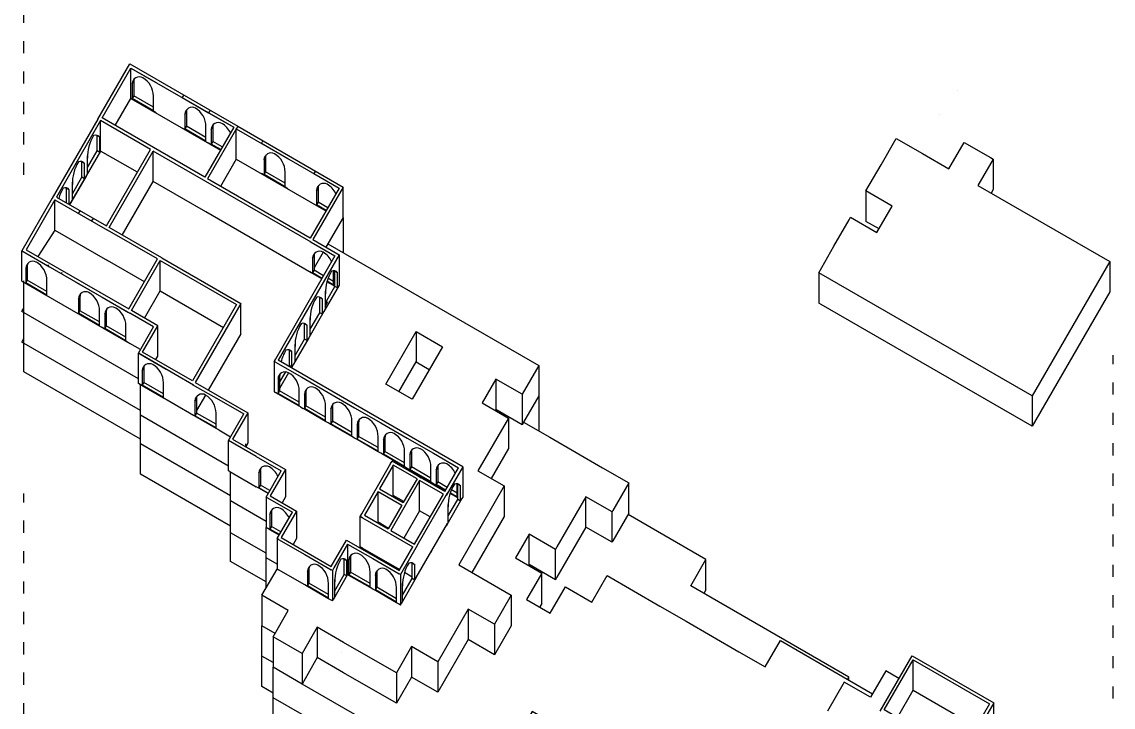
# Model space of a CAD drawing. Header units: metres. Extents: x 1950 to 2882, y 2050 to 2715.
# Drawn here: x 1985.5 to 2093.1, y 2409 to 2476.6 of the extents above; entities that cross this region are included whole.
import ezdxf

# ---------------------------------------------------------------- set-up
doc = ezdxf.new("R2010")
doc.units = ezdxf.units.M
doc.linetypes.add('ACAD_ISO03W100', pattern=[30, 12, -18])
for name, color, linetype in [('BRICK WALLS', 250, 'Continuous'), ('CONTEXT', 250, 'Continuous'), ('OUTLINE', 250, 'Continuous'), ('PILARS', 250, 'Continuous')]:
    doc.layers.add(name, color=color, linetype=linetype)
doc.layers.add('lineass', color=250, linetype='ACAD_ISO03W100', transparency=0.5)

msp = doc.modelspace()

# ---------------------------------------------------------------- linework, layer by layer
at = {"layer": 'BRICK WALLS'}
for p, q in [((1996.22, 2469.06), (1996.22, 2472.06)), ((1996.22, 2472.06), (1998.69, 2470.64)), ((1996.35, 2470.49), (1996.5, 2470.75)), ((1996.35, 2470.49), (1996.35, 2469.05)), ((1996.5, 2470.75), (1996.5, 2469.31)), ((1996.35, 2468.99), (1996.22, 2469.06)), ((1996.5, 2469.31), (1996.35, 2469.05)), ((1998.43, 2467.85), (1996.35, 2469.05)), ((1998.43, 2467.79), (1996.35, 2468.99)), ((1998.43, 2468.19), (1996.5, 2469.31)), ((1998.43, 2467.85), (1998.43, 2469.29)), ((2001.43, 2469.4), (2001.28, 2469.14)), ((2001.28, 2469.14), (2003.88, 2467.64)), ((2004.03, 2467.9), (2003.88, 2467.64)), ((1993.22, 2463.87), (1993.22, 2466.87)), ((1998.69, 2467.64), (1998.43, 2467.79)), ((2001.54, 2467.49), (2001.69, 2467.75)), ((2001.54, 2467.49), (2001.54, 2466.05)), ((2001.69, 2467.75), (2001.69, 2466.31)), ((2003.88, 2467.64), (2006.35, 2466.21)), ((2001.54, 2465.99), (2001.28, 2466.14)), ((2001.69, 2466.31), (2001.54, 2466.05)), ((2003.62, 2464.85), (2001.54, 2466.05)), ((2003.62, 2464.79), (2001.54, 2465.99)), ((2003.62, 2465.19), (2001.69, 2466.31)), ((2003.62, 2464.85), (2003.62, 2466.29)), ((2004.14, 2465.99), (2004.29, 2466.25)), ((2004.14, 2465.99), (2004.14, 2464.55)), ((2004.29, 2466.25), (2004.29, 2464.81)), ((2006.61, 2463.06), (2006.61, 2466.06)), ((1992.88, 2463.89), (1992.88, 2465.39)), ((1993.14, 2465.24), (1992.88, 2465.39)), ((1993.14, 2463.74), (1993.14, 2465.24)), ((2003.88, 2464.64), (2003.62, 2464.79)), ((2004.14, 2464.49), (2003.88, 2464.64)), ((2004.29, 2464.81), (2004.14, 2464.55)), ((2005.23, 2464.27), (2004.29, 2464.81)), ((2009.23, 2464.9), (2009.08, 2464.64)), ((2009.08, 2464.64), (2011.68, 2463.14)), ((1993.14, 2463.74), (1992.88, 2463.89)), ((1998.41, 2460.87), (1998.41, 2463.87)), ((2005.08, 2464.01), (2004.14, 2464.55)), ((2005.05, 2463.96), (2004.14, 2464.49)), ((1991.38, 2461.29), (1991.38, 2462.79)), ((1991.64, 2462.64), (1991.38, 2462.79)), ((1991.64, 2461.14), (1991.64, 2462.64)), ((1991.94, 2461.66), (1991.94, 2463.4)), ((2009.34, 2462.99), (2009.49, 2463.25)), ((2009.34, 2462.99), (2009.34, 2461.55)), ((2009.49, 2463.25), (2009.49, 2461.81)), ((2009.34, 2461.49), (2009.08, 2461.64)), ((2009.49, 2461.81), (2009.34, 2461.55)), ((2011.42, 2460.35), (2009.34, 2461.55)), ((2011.42, 2460.29), (2009.34, 2461.49)), ((2011.42, 2460.69), (2009.49, 2461.81)), ((2011.42, 2460.35), (2011.42, 2461.79)), ((2014.42, 2461.9), (2014.27, 2461.64)), ((2014.27, 2461.64), (2016.74, 2460.21)), ((1990.44, 2459.06), (1990.44, 2460.8)), ((1991.64, 2461.14), (1991.38, 2461.29)), ((2011.68, 2460.14), (2011.42, 2460.29)), ((2017.15, 2457.32), (2017.15, 2460.32)), ((1989.88, 2458.75), (1989.88, 2460.19)), ((1990.14, 2460.04), (1989.88, 2460.19)), ((1990.14, 2458.6), (1990.14, 2460.04)), ((2014.53, 2459.99), (2014.68, 2460.25)), ((2014.53, 2459.99), (2014.53, 2458.55)), ((2014.68, 2460.25), (2014.68, 2458.81)), ((1988.72, 2456.07), (1988.72, 2459.07)), ((2014.53, 2458.49), (2014.27, 2458.64)), ((2014.68, 2458.81), (2014.53, 2458.55)), ((2015.47, 2458.01), (2014.53, 2458.55)), ((2015.44, 2457.96), (2014.53, 2458.49)), ((2015.62, 2458.27), (2014.68, 2458.81)), ((1988.72, 2456.07), (1987.03, 2453.46)), ((2013.87, 2454.94), (2016.34, 2453.52)), ((1985.46, 2451.03), (1985.46, 2454.03)), ((1985.59, 2453.95), (1988.19, 2452.45)), ((1999.11, 2450.07), (1999.11, 2453.07)), ((2014.13, 2453.29), (2014.28, 2453.55)), ((2014.13, 2453.29), (2014.13, 2451.85)), ((2014.28, 2453.55), (2014.28, 2452.11)), ((1985.85, 2452.3), (1986, 2452.56)), ((1985.85, 2452.3), (1985.85, 2450.86)), ((1986, 2452.56), (1986, 2451.12)), ((2014.13, 2451.79), (2013.87, 2451.94)), ((2014.28, 2452.11), (2014.13, 2451.85)), ((2015.07, 2451.31), (2014.13, 2451.85)), ((2015.04, 2451.27), (2014.13, 2451.79)), ((2015.22, 2451.57), (2014.28, 2452.11)), ((2016.21, 2450.65), (2016.21, 2452.07)), ((2016.34, 2450.52), (2016.34, 2452.02)), ((2016.6, 2451.87), (2016.34, 2452.02)), ((2016.6, 2450.37), (2016.6, 2451.87)), ((1985.85, 2450.8), (1985.59, 2450.95)), ((1986, 2451.12), (1985.85, 2450.86)), ((1987.93, 2449.66), (1985.85, 2450.86)), ((1987.93, 2449.6), (1985.85, 2450.8)), ((1987.93, 2450.01), (1986, 2451.12)), ((1987.93, 2449.66), (1987.93, 2451.1)), ((1990.78, 2450.95), (1993.38, 2449.45)), ((2016.21, 2450.59), (2015.54, 2450.98)), ((2016.21, 2450.65), (2015.56, 2451.03)), ((2016.21, 2451), (2015.65, 2451.32)), ((2016.34, 2450.52), (2016.21, 2450.59)), ((1988.19, 2449.45), (1987.93, 2449.6)), ((1991.04, 2449.3), (1991.19, 2449.56)), ((1991.19, 2449.56), (1991.19, 2448.12)), ((2015.4, 2448.29), (2015.4, 2450.03)), ((2016.6, 2450.37), (2016.34, 2450.52)), ((1991.04, 2449.3), (1991.04, 2447.86)), ((1993.38, 2449.45), (1995.98, 2447.95)), ((2007.05, 2445.83), (2007.05, 2448.83)), ((2014.84, 2447.92), (2014.84, 2449.42)), ((2015.1, 2449.27), (2014.84, 2449.42)), ((2015.1, 2447.77), (2015.1, 2449.27)), ((1991.04, 2447.8), (1990.78, 2447.95)), ((1991.19, 2448.12), (1991.04, 2447.86)), ((1993.12, 2446.66), (1991.04, 2447.86)), ((1993.12, 2446.6), (1991.04, 2447.8)), ((1993.12, 2447.01), (1991.19, 2448.12)), ((1993.12, 2446.66), (1993.12, 2448.1)), ((1993.64, 2447.8), (1993.79, 2448.06)), ((1993.64, 2447.8), (1993.64, 2446.36)), ((1993.79, 2448.06), (1993.79, 2446.62)), ((2013.9, 2445.69), (2013.9, 2447.43)), ((2015.1, 2447.77), (2014.84, 2447.92)), ((1993.38, 2446.45), (1993.12, 2446.6)), ((1993.64, 2446.3), (1993.38, 2446.45)), ((1993.79, 2446.62), (1993.64, 2446.36)), ((1995.72, 2445.16), (1993.64, 2446.36)), ((1995.72, 2445.1), (1993.64, 2446.3)), ((1995.72, 2445.51), (1993.79, 2446.62)), ((1995.72, 2445.16), (1995.72, 2446.6)), ((1998.86, 2443.64), (1998.86, 2446.64)), ((2013.34, 2445.32), (2013.34, 2446.82)), ((2013.6, 2446.67), (2013.34, 2446.82)), ((2013.6, 2445.17), (2013.6, 2446.67)), ((2013.6, 2445.17), (2013.34, 2445.32)), ((1995.98, 2444.95), (1995.72, 2445.1)), ((2011.84, 2442.72), (2011.84, 2444.22)), ((2012.1, 2444.07), (2011.84, 2444.22)), ((2012.4, 2443.09), (2012.4, 2444.83)), ((1996.95, 2440.93), (1996.95, 2443.93)), ((1997.08, 2443.85), (1999.68, 2442.35)), ((2010.34, 2443.12), (2010.49, 2443.38)), ((2010.34, 2443.12), (2010.34, 2440.12)), ((2010.47, 2443.05), (2010.34, 2443.12)), ((2010.47, 2443.05), (2013.07, 2441.55)), ((2028.94, 2432.73), (2010.75, 2443.23)), ((2012.1, 2442.57), (2012.1, 2444.07)), ((1997.34, 2442.2), (1997.49, 2442.46)), ((1997.34, 2442.2), (1997.34, 2440.76)), ((1997.49, 2442.46), (1997.49, 2441.02)), ((2012.1, 2442.57), (2011.84, 2442.72)), ((1997.49, 2441.02), (1997.34, 2440.76)), ((1999.42, 2439.91), (1997.49, 2441.02)), ((1999.42, 2439.56), (1999.42, 2441)), ((2002.55, 2441.04), (2007.75, 2438.04)), ((2010.73, 2441.4), (2010.88, 2441.66)), ((2010.73, 2441.4), (2010.73, 2439.96)), ((2010.88, 2441.66), (2010.88, 2440.22)), ((2010.9, 2440.49), (2010.9, 2441.85)), ((2013.07, 2441.55), (2015.67, 2440.05)), ((1997.34, 2440.7), (1997.08, 2440.85)), ((1999.42, 2439.56), (1997.34, 2440.76)), ((1999.42, 2439.5), (1997.34, 2440.7)), ((2002.27, 2440.85), (2004.87, 2439.35)), ((2010.34, 2440.12), (2010.47, 2440.05)), ((2010.73, 2439.9), (2010.47, 2440.05)), ((2010.88, 2440.22), (2010.73, 2439.96)), ((2012.81, 2438.76), (2010.73, 2439.96)), ((2012.81, 2438.7), (2010.73, 2439.9)), ((2012.81, 2439.11), (2010.88, 2440.22)), ((2012.81, 2438.76), (2012.81, 2440.2)), ((2013.33, 2439.9), (2013.48, 2440.16)), ((2013.33, 2439.9), (2013.33, 2438.46)), ((2013.48, 2440.16), (2013.48, 2438.72)), ((2015.67, 2440.05), (2018.26, 2438.55)), ((1999.68, 2439.35), (1999.42, 2439.5)), ((2002.53, 2439.2), (2002.68, 2439.46)), ((2002.53, 2439.2), (2002.53, 2437.76)), ((2002.68, 2439.46), (2002.68, 2438.02)), ((2004.87, 2439.35), (2007.34, 2437.93)), ((2002.53, 2437.7), (2002.27, 2437.85)), ((2002.68, 2438.02), (2002.53, 2437.76)), ((2004.61, 2436.56), (2002.53, 2437.76)), ((2004.61, 2436.5), (2002.53, 2437.7)), ((2004.61, 2436.91), (2002.68, 2438.02)), ((2004.61, 2436.56), (2004.61, 2438)), ((2005.84, 2435.33), (2007.34, 2437.93)), ((2007.75, 2438.04), (2006.25, 2435.44)), ((2007.75, 2438.04), (2007.75, 2435.04)), ((2012.94, 2438.62), (2012.81, 2438.7)), ((2012.94, 2438.62), (2013.2, 2438.47)), ((2013.33, 2438.4), (2013.2, 2438.47)), ((2013.48, 2438.72), (2013.33, 2438.46)), ((2015.41, 2437.26), (2013.33, 2438.46)), ((2015.41, 2437.2), (2013.33, 2438.4)), ((2015.41, 2437.61), (2013.48, 2438.72)), ((2015.41, 2437.26), (2015.41, 2438.7)), ((2015.93, 2438.4), (2016.08, 2438.66)), ((2015.93, 2438.4), (2015.93, 2436.96)), ((2016.08, 2438.66), (2016.08, 2437.22)), ((2018.26, 2438.55), (2020.86, 2437.05)), ((2015.67, 2437.05), (2015.41, 2437.2)), ((2015.93, 2436.9), (2015.67, 2437.05)), ((2016.08, 2437.22), (2015.93, 2436.96)), ((2018.01, 2435.76), (2015.93, 2436.96)), ((2018.01, 2435.7), (2015.93, 2436.9)), ((2018.01, 2436.11), (2016.08, 2437.22)), ((2018.01, 2435.76), (2018.01, 2437.2)), ((2018.52, 2436.9), (2018.67, 2437.16)), ((2018.52, 2436.9), (2018.52, 2435.46)), ((2018.67, 2437.16), (2018.67, 2435.72)), ((2020.86, 2437.05), (2023.46, 2435.55)), ((2004.87, 2436.35), (2004.61, 2436.5)), ((2004.87, 2436.35), (2006.04, 2435.68)), ((2018.26, 2435.55), (2018.01, 2435.7)), ((2018.52, 2435.4), (2018.26, 2435.55)), ((2018.67, 2435.72), (2018.52, 2435.46)), ((2020.6, 2434.61), (2018.67, 2435.72)), ((2020.6, 2434.26), (2020.6, 2435.7)), ((2021.12, 2435.4), (2021.27, 2435.66)), ((2021.27, 2435.66), (2021.27, 2434.22)), ((2023.46, 2435.55), (2026.06, 2434.05)), ((2005.84, 2432.33), (2005.84, 2435.33)), ((2008.57, 2433.75), (2005.84, 2435.33)), ((2006.25, 2435.44), (2011.45, 2432.44)), ((2007.75, 2435.04), (2007.55, 2434.69)), ((2020.6, 2434.26), (2018.52, 2435.46)), ((2020.6, 2434.2), (2018.52, 2435.4)), ((2021.12, 2435.4), (2021.12, 2433.96)), ((2008.57, 2433.75), (2011.04, 2432.33)), ((2020.86, 2434.05), (2020.6, 2434.2)), ((2021.12, 2433.9), (2020.86, 2434.05)), ((2021.27, 2434.22), (2021.12, 2433.96)), ((2023.2, 2432.76), (2021.12, 2433.96)), ((2023.2, 2432.7), (2021.12, 2433.9)), ((2023.2, 2433.11), (2021.27, 2434.22)), ((2023.2, 2432.76), (2023.2, 2434.2)), ((2023.72, 2433.9), (2023.87, 2434.16)), ((2023.72, 2433.9), (2023.72, 2432.46)), ((2023.87, 2434.16), (2023.87, 2432.72)), ((2026.06, 2434.05), (2028.53, 2432.62)), ((2005.97, 2432.25), (2005.84, 2432.33)), ((2008.83, 2432.1), (2008.98, 2432.36)), ((2008.98, 2432.36), (2008.98, 2430.92)), ((2009.54, 2429.73), (2011.04, 2432.33)), ((2011.45, 2432.44), (2009.95, 2429.84)), ((2011.45, 2432.44), (2011.45, 2429.74)), ((2022.09, 2429.88), (2022.09, 2432.88)), ((2023.46, 2432.55), (2023.2, 2432.7)), ((2023.72, 2432.4), (2023.46, 2432.55)), ((2023.87, 2432.72), (2023.72, 2432.46)), ((2025.8, 2431.26), (2023.72, 2432.46)), ((2025.8, 2431.2), (2023.72, 2432.4)), ((2025.8, 2431.61), (2023.87, 2432.72)), ((2025.8, 2431.26), (2025.8, 2432.7)), ((2026.32, 2432.4), (2026.47, 2432.66)), ((2026.32, 2432.4), (2026.32, 2430.96)), ((2026.47, 2432.66), (2026.47, 2431.22)), ((2027.18, 2430.29), (2028.53, 2432.62)), ((2028.94, 2432.73), (2027.29, 2429.88)), ((2028.94, 2432.73), (2028.94, 2429.73)), ((2005.97, 2432.25), (2008.57, 2430.75)), ((2008.83, 2432.1), (2008.83, 2430.66)), ((2024.69, 2428.38), (2024.69, 2431.38)), ((2026.06, 2431.05), (2025.8, 2431.2)), ((2026.47, 2431.22), (2026.32, 2430.96)), ((2027.4, 2430.68), (2026.47, 2431.22)), ((2008.83, 2430.6), (2008.57, 2430.75)), ((2008.98, 2430.92), (2008.83, 2430.66)), ((2009.76, 2430.12), (2008.83, 2430.66)), ((2009.74, 2430.08), (2008.83, 2430.6)), ((2009.91, 2430.38), (2008.98, 2430.92)), ((2020.59, 2427.28), (2020.59, 2430.28)), ((2026.32, 2430.9), (2026.06, 2431.05)), ((2027.25, 2430.42), (2026.32, 2430.96)), ((2027.23, 2430.37), (2026.32, 2430.9)), ((2028.4, 2429.76), (2027.71, 2430.15)), ((2028.4, 2430.11), (2027.82, 2430.44)), ((2028.4, 2429.76), (2028.4, 2431.04)), ((2028.45, 2429.49), (2028.45, 2430.99)), ((2028.71, 2430.84), (2028.45, 2430.99)), ((2028.66, 2430.91), (2028.66, 2430.88)), ((2028.71, 2429.34), (2028.71, 2430.84)), ((2009.54, 2429.73), (2009.54, 2426.73)), ((2009.54, 2429.73), (2009.67, 2429.66)), ((2009.67, 2429.66), (2012.14, 2428.23)), ((2009.95, 2429.84), (2012.54, 2428.34)), ((2011.45, 2429.74), (2011.12, 2429.17)), ((2028.4, 2429.7), (2027.7, 2430.1)), ((2028.45, 2429.67), (2028.4, 2429.7)), ((2028.71, 2429.34), (2028.45, 2429.49)), ((2028.94, 2429.73), (2028.86, 2429.6)), ((2009.93, 2428.01), (2010.08, 2428.27)), ((2009.93, 2428.01), (2009.93, 2426.57)), ((2010.08, 2428.27), (2010.08, 2426.83)), ((2010.64, 2425.63), (2012.14, 2428.23)), ((2012.54, 2428.34), (2011.04, 2425.74)), ((2012.54, 2428.34), (2012.54, 2425.64)), ((2027.51, 2427.27), (2027.51, 2429.01)), ((2018.83, 2424.83), (2018.83, 2427.83)), ((2027.36, 2427.01), (2027.29, 2426.88)), ((2009.54, 2426.73), (2009.67, 2426.66)), ((2009.93, 2426.51), (2009.67, 2426.66)), ((2010.08, 2426.83), (2009.93, 2426.57)), ((2010.86, 2426.03), (2009.93, 2426.57)), ((2010.84, 2425.98), (2009.93, 2426.51)), ((2011.01, 2426.29), (2010.08, 2426.83)), ((2010.64, 2425.63), (2010.64, 2422.63)), ((2010.76, 2425.56), (2010.64, 2425.63)), ((2010.76, 2425.56), (2013.36, 2424.06)), ((2011.04, 2425.74), (2015.98, 2422.89)), ((2012.54, 2425.64), (2012.21, 2425.07)), ((2015.98, 2422.89), (2017.48, 2425.49)), ((2017.59, 2425.08), (2016.24, 2422.74)), ((2017.48, 2425.49), (2022.68, 2422.49)), ((2017.59, 2425.08), (2020.06, 2423.66)), ((2017.59, 2425.08), (2017.59, 2422.08)), ((2022.68, 2422.49), (2024.03, 2424.83)), ((2024.44, 2424.94), (2022.79, 2422.08)), ((2013.36, 2424.06), (2015.96, 2422.56)), ((2017.72, 2423.51), (2017.87, 2423.77)), ((2017.87, 2423.77), (2017.87, 2422.33)), ((2010.64, 2422.63), (2010.76, 2422.56)), ((2013.62, 2422.41), (2013.77, 2422.67)), ((2013.77, 2422.67), (2013.77, 2421.23)), ((2016.24, 2422.74), (2016.09, 2422.48)), ((2017.26, 2422.1), (2017.26, 2423.6)), ((2017.52, 2423.45), (2017.26, 2423.6)), ((2017.52, 2421.95), (2017.52, 2423.45)), ((2017.72, 2423.51), (2017.72, 2422.07)), ((2020.06, 2423.66), (2022.66, 2422.16)), ((2023.95, 2421.7), (2023.95, 2423.2)), ((2024.21, 2423.05), (2023.95, 2423.2)), ((2024.21, 2421.55), (2024.21, 2423.05)), ((2013.36, 2421.06), (2010.76, 2422.56)), ((2013.62, 2422.41), (2013.62, 2420.97)), ((2016.09, 2422.48), (2015.96, 2422.56)), ((2016.09, 2422.48), (2016.09, 2419.48)), ((2016.32, 2419.87), (2016.32, 2421.61)), ((2017.52, 2421.95), (2017.26, 2422.1)), ((2017.72, 2422.01), (2017.59, 2422.08)), ((2017.87, 2422.33), (2017.72, 2422.07)), ((2019.8, 2420.87), (2017.72, 2422.07)), ((2019.8, 2420.81), (2017.72, 2422.01)), ((2019.8, 2421.21), (2017.87, 2422.33)), ((2019.8, 2420.87), (2019.8, 2422.31)), ((2020.32, 2422.01), (2020.47, 2422.27)), ((2020.32, 2422.01), (2020.32, 2420.57)), ((2020.47, 2422.27), (2020.47, 2420.83)), ((2022.79, 2422.08), (2022.66, 2422.16)), ((2022.79, 2422.08), (2022.79, 2419.08)), ((2024.21, 2421.55), (2023.95, 2421.7)), ((2013.62, 2420.91), (2013.36, 2421.06)), ((2013.77, 2421.23), (2013.62, 2420.97)), ((2015.7, 2419.77), (2013.62, 2420.97)), ((2015.7, 2419.71), (2013.62, 2420.91)), ((2015.7, 2420.11), (2013.77, 2421.23)), ((2015.7, 2419.77), (2015.7, 2421.21)), ((2020.06, 2420.66), (2019.8, 2420.81)), ((2020.32, 2420.51), (2020.06, 2420.66)), ((2020.47, 2420.83), (2020.32, 2420.57)), ((2022.4, 2419.37), (2020.32, 2420.57)), ((2022.4, 2419.31), (2020.32, 2420.51)), ((2022.4, 2419.71), (2020.47, 2420.83)), ((2022.4, 2419.37), (2022.4, 2420.81)), ((2023.01, 2419.47), (2023.01, 2421.21)), ((2015.96, 2419.56), (2015.7, 2419.71)), ((2016.09, 2419.48), (2015.96, 2419.56)), ((2016.09, 2419.48), (2016.17, 2419.61)), ((2022.66, 2419.16), (2022.4, 2419.31)), ((2022.79, 2419.08), (2022.66, 2419.16)), ((2022.79, 2419.08), (2022.86, 2419.21)), ((2073.36, 2410.67), (2073.36, 2413.67)), ((2081.3, 2406.43), (2081.3, 2409.43))]:
    msp.add_line(p, q, dxfattribs=at)
for points in [[(1992.96, 2467.02), (1996.11, 2472.47), (2006.76, 2466.32), (2003.76, 2461.13)], [(1994.67, 2466.38), (1996.22, 2469.06), (2005.05, 2463.96)], [(1992.96, 2467.02), (1988.46, 2459.22)], [(1993.22, 2466.87), (1988.87, 2459.33), (1993.8, 2456.48), (1998.15, 2464.02)], [(1998.15, 2464.02), (1993.22, 2466.87)], [(2006.61, 2466.06), (2016.74, 2460.21), (2013.89, 2455.28), (2003.76, 2461.13)], [(2006.76, 2466.32), (2017.15, 2460.32), (2014.15, 2455.13)], [(1993.22, 2463.87), (1990.17, 2458.58)], [(1993.22, 2463.87), (1991.79, 2461.4)], [(1991.94, 2462.26), (1992.88, 2463.89)], [(1996.86, 2461.77), (1993.22, 2463.87)], [(1994.06, 2456.33), (1998.41, 2463.87)], [(2003.61, 2460.87), (1998.41, 2463.87)], [(2006.61, 2463.06), (2005.06, 2460.38)], [(2006.61, 2463.06), (2015.44, 2457.96)], [(1991.79, 2461.4), (1990.29, 2458.8)], [(1990.44, 2459.66), (1991.38, 2461.29)], [(1995.36, 2455.58), (1998.41, 2460.87)], [(2003.61, 2457.87), (1998.41, 2460.87)], [(2014, 2454.87), (2003.61, 2460.87)], [(1988.46, 2459.22), (1985.46, 2454.03), (1996.11, 2447.88)], [(1988.72, 2459.07), (1985.87, 2454.14), (1996, 2448.29), (1998.85, 2453.22), (1993.91, 2456.07)], [(1988.72, 2459.07), (1993.91, 2456.07)], [(1990.29, 2458.8), (1990.17, 2458.58)], [(2014, 2451.87), (2003.61, 2457.87)], [(2017.15, 2457.32), (2015.45, 2454.38)], [(1988.72, 2456.07), (1993.91, 2453.07)], [(1999.26, 2453.33), (1994.06, 2456.33)], [(2014.15, 2455.13), (2016.75, 2453.63), (2010.75, 2443.23)], [(2014, 2454.87), (2016.34, 2453.52), (2010.34, 2443.12)], [(2015.17, 2453.89), (2014.28, 2452.35)], [(1997.55, 2450.97), (1993.91, 2453.07)], [(1996.26, 2448.14), (1999.11, 2453.07)], [(1999.11, 2453.07), (2006.64, 2448.72), (2002.29, 2441.19), (1997.36, 2444.04), (1998.86, 2446.64), (1996.26, 2448.14)], [(1999.26, 2453.33), (2007.05, 2448.83), (2002.55, 2441.04)], [(2016.75, 2453.63), (2016.75, 2450.63)], [(1985.46, 2451.03), (1996.11, 2444.88)], [(2016.75, 2450.63), (2015.25, 2448.03)], [(1997.56, 2447.39), (1999.11, 2450.07)], [(1999.11, 2450.07), (2005.35, 2446.47)], [(2015.4, 2448.89), (2016.34, 2450.52)], [(2002.4, 2440.78), (1996.95, 2443.93), (1998.45, 2446.53), (1996.11, 2447.88)], [(2015.25, 2448.03), (2013.75, 2445.43)], [(2013.9, 2446.29), (2014.84, 2447.92)], [(2007.05, 2445.83), (2003.85, 2440.29)], [(2013.75, 2445.43), (2012.25, 2442.83)], [(2012.4, 2443.69), (2013.34, 2445.32)], [(1997.15, 2444.28), (1996.11, 2444.88)], [(1998.66, 2443.29), (1998.86, 2443.64)], [(2011.77, 2442), (2010.88, 2440.46)], [(2010.9, 2441.09), (2011.48, 2442.09)], [(2011.79, 2442.63), (2011.84, 2442.72)], [(2012.25, 2442.83), (2012.05, 2442.48)], [(2002.4, 2437.78), (1996.95, 2440.93)], [(2003.57, 2439.8), (2002.68, 2438.26)], [(2021.83, 2433.03), (2018.83, 2427.83), (2024.03, 2424.83)], [(2022.09, 2432.88), (2020.74, 2430.54)], [(2021.83, 2433.03), (2021.98, 2433.29)], [(2027.18, 2430.29), (2021.98, 2433.29)], [(2024.43, 2431.53), (2022.09, 2432.88)], [(2024.69, 2431.38), (2021.84, 2426.44)], [(2024.43, 2431.53), (2023.08, 2429.19)], [(2024.18, 2425.09), (2027.03, 2430.03), (2024.69, 2431.38)], [(2024.58, 2431.79), (2024.84, 2431.64)], [(2020.59, 2430.28), (2019.24, 2427.94), (2021.58, 2426.59)], [(2020.33, 2430.43), (2020.48, 2430.69)], [(2020.59, 2430.28), (2022.93, 2428.93)], [(2020.74, 2430.54), (2023.08, 2429.19)], [(2024.44, 2424.94), (2027.44, 2430.14)], [(2027.44, 2430.14), (2027.29, 2429.88)], [(2022.09, 2429.88), (2022.04, 2429.79)], [(2023.13, 2429.28), (2022.09, 2429.88)], [(2028.86, 2429.6), (2027.36, 2427.01)], [(2027.51, 2427.87), (2028.45, 2429.49)], [(2019.09, 2427.68), (2018.83, 2427.83), (2018.98, 2428.09)], [(2022.93, 2428.93), (2021.58, 2426.59)], [(2024.69, 2428.38), (2023.14, 2425.69)], [(2023.34, 2429.04), (2023.19, 2428.78)], [(2025.73, 2427.78), (2024.69, 2428.38)], [(2020.59, 2427.28), (2021.63, 2426.68)], [(2024.36, 2421.81), (2027.44, 2427.14)], [(2025.94, 2427.54), (2025.79, 2427.28)], [(2021.84, 2426.44), (2024.18, 2425.09)], [(2023.34, 2426.04), (2023.19, 2425.78)], [(2019.09, 2424.68), (2018.83, 2424.83)], [(2018.83, 2424.83), (2022.73, 2422.58)], [(2017.59, 2422.08), (2016.17, 2419.61)], [(2016.32, 2420.47), (2017.26, 2422.1)], [(2024.36, 2421.81), (2022.86, 2419.21)], [(2023.01, 2420.07), (2023.95, 2421.7)], [(2023.2, 2422.31), (2023.95, 2421.87)], [(2070.1, 2408.62), (2073.25, 2414.08)], [(2073.25, 2414.08), (2081.3, 2409.43), (2079.8, 2406.83)], [(2071.81, 2407.98), (2073.36, 2410.67), (2079.59, 2407.07)]]:
    msp.add_lwpolyline(points, dxfattribs=at)
for points in [[(1993.37, 2467.13), (1996.22, 2472.06), (2006.35, 2466.21), (2003.5, 2461.28)], [(2073.36, 2413.67), (2080.89, 2409.32), (2078.04, 2404.38), (2070.51, 2408.73)]]:
    msp.add_lwpolyline(points, close=True, dxfattribs=at)
for centre, radius, start, end in [((1997.04, 2470.49), 0.693, 60, 180), ((1996.35, 2469.29), 2.08, 0, 60), ((1997.19, 2470.75), 0.693, 162.5039, 180), ((2002.24, 2467.49), 0.693, 60, 180), ((2002.39, 2467.75), 0.693, 162.5039, 180), ((2001.54, 2466.29), 2.08, 0, 60), ((2004.83, 2465.99), 0.693, 60, 180), ((2004.98, 2466.25), 0.693, 162.5039, 180), ((2004.14, 2464.79), 2.08, 24.7356, 60), ((1995.97, 2463.28), 4.03, 148.2892, 181.7108), ((1992.74, 2464.94), 0.496, 36.206, 113.794), ((1992.48, 2465.09), 0.496, 36.206, 42.387), ((2010.03, 2462.99), 0.693, 60, 180), ((2009.34, 2461.79), 2.08, 0, 60), ((1994.47, 2460.68), 4.03, 148.2892, 181.7108), ((1991.24, 2462.35), 0.496, 36.206, 113.794), ((1990.98, 2462.5), 0.496, 36.206, 42.387), ((2010.18, 2463.25), 0.693, 162.5039, 180), ((2015.23, 2459.99), 0.693, 60, 180), ((2015.38, 2460.25), 0.693, 162.5039, 180), ((2014.53, 2458.79), 2.08, 24.7356, 60), ((1992.97, 2458.08), 4.03, 148.2892, 163.9213), ((1989.74, 2459.75), 0.496, 36.206, 113.794), ((1989.48, 2459.9), 0.496, 36.206, 42.387), ((2014.83, 2453.29), 0.693, 60, 180), ((2014.13, 2452.09), 2.08, 24.7356, 60), ((1986.54, 2452.3), 0.693, 60, 180), ((1986.69, 2452.56), 0.693, 162.5039, 180), ((1985.85, 2451.1), 2.08, 0, 60), ((2014.98, 2453.55), 0.693, 162.5039, 180), ((2019.43, 2449.91), 4.03, 148.2892, 181.7108), ((2016.2, 2451.57), 0.496, 36.206, 113.794), ((2015.94, 2451.72), 0.496, 36.206, 42.387), ((1991.74, 2449.3), 0.693, 60, 180), ((1991.89, 2449.56), 0.693, 162.5039, 180), ((1991.04, 2448.1), 2.08, 0, 60), ((1994.33, 2447.8), 0.693, 60, 180), ((2017.93, 2447.31), 4.03, 148.2892, 181.7108), ((2014.7, 2448.98), 0.496, 36.206, 113.794), ((2014.44, 2449.13), 0.496, 36.206, 42.387), ((1994.48, 2448.06), 0.693, 162.5039, 180), ((1993.64, 2446.6), 2.08, 0, 60), ((2016.43, 2444.71), 4.03, 148.2892, 181.7108), ((2013.2, 2446.38), 0.496, 36.206, 113.794), ((2012.94, 2446.53), 0.496, 36.206, 42.387), ((2014.93, 2442.11), 4.03, 148.2892, 166.129), ((2011.7, 2443.78), 0.496, 36.206, 113.794), ((2011.44, 2443.93), 0.496, 36.206, 42.387), ((1998.03, 2442.2), 0.693, 60, 180), ((1998.18, 2442.46), 0.693, 162.5039, 180), ((1997.34, 2441), 2.08, 0, 60), ((2011.42, 2441.4), 0.693, 60, 180), ((2010.73, 2440.2), 2.08, 0, 60), ((2011.57, 2441.66), 0.693, 162.5039, 180), ((2003.23, 2439.2), 0.693, 60, 180), ((2014.02, 2439.9), 0.693, 60, 180), ((2014.17, 2440.16), 0.693, 162.5039, 180), ((2013.33, 2438.7), 2.08, 0, 60), ((2003.38, 2439.46), 0.693, 162.5039, 180), ((2002.53, 2438), 2.08, 0, 60), ((2016.62, 2438.4), 0.693, 60, 180), ((2016.77, 2438.66), 0.693, 162.5039, 180), ((2015.93, 2437.2), 2.08, 0, 60), ((2019.22, 2436.9), 0.693, 60, 180), ((2019.37, 2437.16), 0.693, 162.5039, 180), ((2018.52, 2435.7), 2.08, 0, 60), ((2021.82, 2435.4), 0.693, 60, 180), ((2021.97, 2435.66), 0.693, 162.5039, 180), ((2021.12, 2434.2), 2.08, 0, 60), ((2024.41, 2433.9), 0.693, 60, 180), ((2023.72, 2432.7), 2.08, 0, 60), ((2024.56, 2434.16), 0.693, 162.5039, 180), ((2009.52, 2432.1), 0.693, 60, 180), ((2009.67, 2432.36), 0.693, 162.5039, 180), ((2008.83, 2430.9), 2.08, 24.7356, 60), ((2027.01, 2432.4), 0.693, 60, 180), ((2027.16, 2432.66), 0.693, 162.5039, 180), ((2026.32, 2431.2), 2.08, 24.7356, 60), ((2031.54, 2428.89), 4.03, 148.2892, 181.7108), ((2028.31, 2430.55), 0.496, 36.206, 113.794), ((2028.05, 2430.7), 0.496, 36.206, 42.387), ((2010.62, 2428.01), 0.693, 60, 180), ((2010.77, 2428.27), 0.693, 162.5039, 180), ((2009.93, 2426.81), 2.08, 24.7356, 60), ((2018.41, 2423.51), 0.693, 60, 180), ((2018.56, 2423.77), 0.693, 162.5039, 180), ((2017.72, 2422.31), 2.08, 0, 60), ((2014.32, 2422.41), 0.693, 60, 180), ((2014.47, 2422.67), 0.693, 162.5039, 180), ((2013.62, 2421.21), 2.08, 0, 60), ((2020.35, 2421.49), 4.03, 148.2892, 181.7108), ((2017.12, 2423.16), 0.496, 36.206, 113.794), ((2016.86, 2423.31), 0.496, 36.206, 42.387), ((2021.01, 2422.01), 0.693, 60, 180), ((2020.32, 2420.81), 2.08, 0, 60), ((2027.04, 2421.09), 4.03, 148.2892, 181.7108), ((2023.81, 2422.76), 0.496, 36.206, 113.794), ((2023.55, 2422.91), 0.496, 36.206, 42.387), ((2021.16, 2422.27), 0.693, 162.5039, 180)]:
    msp.add_arc(centre, radius, start, end, dxfattribs=at)
at = {"layer": 'CONTEXT'}
for p, q in [((2081.25, 2463.07), (2081.25, 2460.07)), ((2068.69, 2459.93), (2068.69, 2456.93)), ((2017.15, 2457.32), (2017.15, 2453.86)), ((2015.65, 2454.72), (2036.44, 2442.72)), ((2092.74, 2452.97), (2092.74, 2449.97)), ((2064.04, 2451.87), (2064.04, 2448.87)), ((2021.34, 2440.88), (2024.34, 2446.07)), ((2024.34, 2446.07), (2026.94, 2444.57)), ((2024.34, 2446.07), (2024.34, 2443.07)), ((2026.94, 2444.57), (2023.94, 2439.38)), ((2022.64, 2440.13), (2024.34, 2443.07)), ((2024.34, 2443.07), (2025.64, 2442.32)), ((2036.44, 2442.72), (2034.79, 2439.87)), ((2036.44, 2442.72), (2036.44, 2439.72)), ((2032.19, 2441.37), (2030.84, 2439.03)), ((2034.79, 2439.87), (2032.19, 2441.37)), ((2032.19, 2441.37), (2032.19, 2438.37)), ((2023.94, 2439.38), (2021.34, 2440.88)), ((2034.79, 2439.87), (2034.79, 2436.87)), ((2030.84, 2439.03), (2033.44, 2437.53)), ((2036.44, 2439.72), (2034.79, 2436.87)), ((2036.44, 2439.72), (2036.44, 2436.26)), ((2085.09, 2439.72), (2085.09, 2436.72)), ((2032.19, 2438.37), (2032.14, 2438.28)), ((2034.79, 2436.87), (2032.19, 2438.37)), ((2033.44, 2437.53), (2030.44, 2432.33)), ((2033.44, 2437.53), (2033.44, 2434.53)), ((2034.94, 2437.13), (2037.54, 2435.63)), ((2037.54, 2435.63), (2040.13, 2434.13)), ((2033.44, 2434.53), (2031.74, 2431.58)), ((2040.13, 2434.13), (2042.73, 2432.63)), ((2030.44, 2432.33), (2033.04, 2430.83)), ((2042.73, 2432.63), (2045.33, 2431.13)), ((2033.04, 2430.83), (2028.54, 2423.04)), ((2033.04, 2430.83), (2033.04, 2427.83)), ((2045.33, 2428.13), (2045.33, 2431.13)), ((2041.08, 2426.77), (2041.08, 2429.77)), ((2043.68, 2425.27), (2043.68, 2428.27)), ((2033.04, 2427.83), (2029.83, 2422.29)), ((2035.48, 2423.07), (2035.48, 2426.07)), ((2038.08, 2421.57), (2038.08, 2424.57)), ((2009.14, 2420.04), (2010.64, 2422.63)), ((2028.54, 2423.04), (2033.73, 2420.04)), ((2036.73, 2419.23), (2036.73, 2422.23)), ((2011.73, 2418.54), (2009.14, 2420.04)), ((2009.14, 2420.04), (2009.14, 2417.04)), ((2033.73, 2420.04), (2032.08, 2417.18)), ((2033.73, 2420.04), (2033.73, 2417.04)), ((2010.23, 2415.94), (2011.73, 2418.54)), ((2029.48, 2418.68), (2026.48, 2413.48)), ((2032.08, 2417.18), (2029.48, 2418.68)), ((2029.48, 2418.68), (2029.48, 2415.68)), ((2010.43, 2416.29), (2009.14, 2417.04)), ((2014.59, 2416.89), (2013.09, 2414.29)), ((2017.19, 2415.39), (2014.59, 2416.89)), ((2014.59, 2416.89), (2014.59, 2413.89)), ((2032.08, 2417.18), (2032.08, 2414.18)), ((2033.73, 2417.04), (2032.08, 2414.18)), ((2013.09, 2414.29), (2010.23, 2415.94)), ((2010.23, 2415.94), (2010.23, 2412.94)), ((2022.39, 2412.39), (2017.19, 2415.39)), ((2029.48, 2415.68), (2026.48, 2410.48)), ((2032.08, 2414.18), (2029.48, 2415.68)), ((2013.09, 2414.29), (2013.09, 2411.29)), ((2023.89, 2414.98), (2022.39, 2412.39)), ((2026.48, 2413.48), (2023.89, 2414.98)), ((2023.89, 2414.98), (2023.89, 2411.98)), ((2013.09, 2411.29), (2010.23, 2412.94)), ((2010.23, 2409.94), (2010.23, 2412.94)), ((2014.59, 2413.89), (2013.09, 2411.29)), ((2017.19, 2412.39), (2014.59, 2413.89)), ((2026.48, 2413.48), (2026.48, 2410.48)), ((2022.39, 2409.39), (2017.19, 2412.39)), ((2022.39, 2412.39), (2022.39, 2409.39)), ((2023.89, 2411.98), (2022.39, 2409.39)), ((2026.48, 2410.48), (2023.89, 2411.98)), ((2070.65, 2412.58), (2069.15, 2409.98)), ((2071.95, 2411.83), (2070.65, 2412.58)), ((2066.55, 2411.48), (2064.9, 2408.62)), ((2069.15, 2409.98), (2066.55, 2411.48)), ((2010.23, 2406.94), (2010.23, 2409.94))]:
    msp.add_line(p, q, dxfattribs=at)
for points in [[(2092.74, 2452.97), (2085.09, 2439.72), (2064.3, 2451.72), (2064.04, 2451.87), (2065.54, 2454.47), (2067.04, 2457.07), (2067.19, 2457.33), (2069.79, 2455.83), (2071.29, 2458.43), (2068.69, 2459.93), (2070.19, 2462.52), (2071.69, 2465.12), (2074.29, 2463.62), (2076.89, 2462.12), (2078.39, 2464.72), (2080.99, 2463.22), (2081.25, 2463.07), (2079.75, 2460.47), (2092.74, 2452.97)], [(2081.25, 2460.07), (2081.04, 2459.72)], [(1991.06, 2457.72), (1991.21, 2457.98)], [(1992.36, 2456.97), (1992.51, 2457.23)], [(2069.99, 2456.18), (2068.69, 2456.93)], [(2016.6, 2453.37), (2016.47, 2453.14)], [(1988.06, 2452.53), (1988.13, 2452.66)], [(1989.36, 2451.78), (1989.43, 2451.91)], [(1985.66, 2442.08), (1985.66, 2445.08), (1985.66, 2448.08), (1985.66, 2451.08)], [(1986.76, 2450.28), (1986.78, 2450.32)], [(2092.74, 2449.97), (2085.09, 2436.72), (2064.3, 2448.72), (2064.04, 2448.87)], [(2015.45, 2448.67), (2015.65, 2449.02)], [(1996.95, 2441.39), (1985.46, 2448.03), (1985.66, 2448.38)], [(1997.15, 2438.27), (1985.46, 2445.03), (1985.66, 2445.38)], [(1997.15, 2435.45), (1985.66, 2442.08)], [(1997.15, 2435.45), (1985.66, 2442.08)], [(1997.15, 2431.98), (1997.15, 2434.98), (1997.15, 2437.98), (1997.15, 2440.81)], [(2036.44, 2439.72), (2036.44, 2439.72), (2034.94, 2437.13)], [(1997.15, 2438.28), (1997.15, 2438.28)], [(2005.84, 2432.79), (1997.15, 2437.81)], [(2006.05, 2429.85), (1997.15, 2434.98)], [(2007.55, 2434.81), (2007.55, 2434.98)], [(2006.05, 2426.85), (1997.15, 2431.98)], [(2006.05, 2426.85), (1997.15, 2431.98)], [(2006.05, 2423.38), (2006.05, 2426.38), (2006.05, 2429.38), (2006.05, 2432.21)], [(2045.2, 2431.2), (2045.33, 2431.13), (2043.75, 2428.4), (2043.68, 2428.27), (2041.08, 2429.77), (2038.23, 2424.83)], [(2006.05, 2429.68), (2006.04, 2429.68)], [(2006.04, 2429.68), (2006.05, 2429.68)], [(2006.05, 2429.38), (2009.54, 2427.37)], [(2045.33, 2428.13), (2043.75, 2425.4), (2043.68, 2425.27), (2041.08, 2426.77), (2038.23, 2421.83)], [(2066.88, 2411.75), (2067.01, 2411.97), (2051.42, 2420.97), (2052.92, 2423.57), (2045.25, 2428)], [(2009.54, 2424.2), (2006.05, 2426.21)], [(2009.54, 2420.73), (2009.54, 2423.27), (2009.54, 2426.73)], [(2038.23, 2424.83), (2038.08, 2424.57), (2035.48, 2426.07), (2034.13, 2423.73), (2036.73, 2422.23), (2035.23, 2419.64), (2037.57, 2418.29), (2039.07, 2420.88), (2041.67, 2419.38), (2043.17, 2421.98), (2045.77, 2420.48), (2048.36, 2418.98), (2050.96, 2417.48), (2053.56, 2415.98), (2056.16, 2414.48), (2058.76, 2412.98), (2060.26, 2415.58), (2069.35, 2410.33)], [(2010.64, 2423.1), (2009.54, 2423.73)], [(2009.54, 2421.37), (2006.05, 2423.38)], [(2009.54, 2421.37), (2006.05, 2423.38)], [(2038.23, 2421.83), (2038.08, 2421.57), (2035.48, 2423.07), (2035.43, 2422.98)], [(2052.92, 2420.57), (2052.92, 2423.57)], [(2052.92, 2420.57), (2052.72, 2420.22)], [(2036.73, 2419.23), (2036.53, 2418.89)], [(2009.14, 2411.04), (2009.14, 2414.04), (2009.14, 2417.04)], [(2010.43, 2416.29), (2009.14, 2417.04)], [(2010.43, 2416.29), (2010.44, 2416.29)], [(2010.23, 2413.4), (2009.14, 2414.04)], [(2067.01, 2411.68), (2067.01, 2411.97)], [(2010.23, 2410.4), (2009.14, 2411.04)], [(2060.26, 2390.98), (2057.66, 2392.48), (2055.06, 2393.98), (2052.46, 2395.48), (2050.96, 2392.89), (2048.37, 2394.39), (2048.11, 2394.54), (2049.61, 2397.13), (2047.01, 2398.63), (2044.41, 2400.13), (2041.81, 2401.63), (2043.31, 2404.23), (2040.71, 2405.73), (2038.12, 2407.23), (2035.78, 2408.58), (2034.28, 2405.98), (2031.68, 2407.48), (2030.18, 2404.89), (2028.68, 2402.29), (2013.09, 2411.29)], [(2013.09, 2408.29), (2010.23, 2409.94)]]:
    msp.add_lwpolyline(points, dxfattribs=at)
at = {"layer": 'lineass', "ltscale": 0.1}
for p, q in [((1985.66, 2461.52), (1985.66, 2501.42)), ((2093.08, 2403.85), (2093.08, 2443.74)), ((1985.66, 2390.21), (1985.66, 2430.1))]:
    msp.add_line(p, q, dxfattribs=at)
at = {"layer": 'OUTLINE'}
for points in [[(2077.75, 2469.89), (2077.75, 2469.89)], [(2075.99, 2467.45), (2075.99, 2467.45)], [(2016.95, 2420.43), (2016.95, 2420.43)], [(2016.95, 2414.43), (2016.95, 2414.43)]]:
    msp.add_lwpolyline(points, close=True, dxfattribs=at)
for points in [[(2020.59, 2427.28), (2020.54, 2427.19)], [(2025.53, 2427.43), (2025.68, 2427.69)], [(2027.44, 2427.14), (2027.29, 2426.88)], [(2025.94, 2424.54), (2025.79, 2424.28)]]:
    msp.add_lwpolyline(points, dxfattribs=at)
at = {"layer": 'PILARS'}
for points in [[(2077.75, 2469.89), (2077.75, 2469.89)], [(2075.99, 2467.45), (2075.99, 2467.45)]]:
    msp.add_lwpolyline(points, close=True, dxfattribs=at)

doc.saveas('drawing.dxf')
